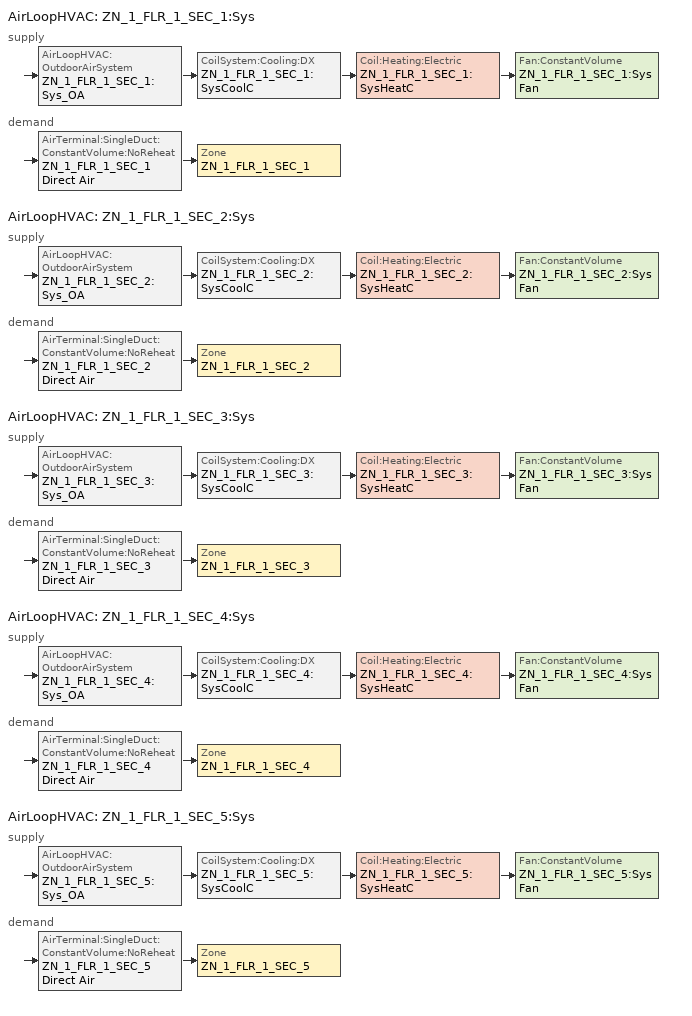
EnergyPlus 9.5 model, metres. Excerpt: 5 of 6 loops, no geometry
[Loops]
AirLoopHVAC 'ZN_1_FLR_1_SEC_1:Sys'
 supply: AirLoopHVAC:OutdoorAirSystem 'ZN_1_FLR_1_SEC_1:Sys_OA' > CoilSystem:Cooling:DX 'ZN_1_FLR_1_SEC_1:SysCoolC' > Coil:Heating:Electric 'ZN_1_FLR_1_SEC_1:SysHeatC' > Fan:ConstantVolume 'ZN_1_FLR_1_SEC_1:Sys Fan'
 demand: AirTerminal:SingleDuct:ConstantVolume:NoReheat 'ZN_1_FLR_1_SEC_1 Direct Air' > Zone 'ZN_1_FLR_1_SEC_1'
AirLoopHVAC 'ZN_1_FLR_1_SEC_2:Sys'
 supply: AirLoopHVAC:OutdoorAirSystem 'ZN_1_FLR_1_SEC_2:Sys_OA' > CoilSystem:Cooling:DX 'ZN_1_FLR_1_SEC_2:SysCoolC' > Coil:Heating:Electric 'ZN_1_FLR_1_SEC_2:SysHeatC' > Fan:ConstantVolume 'ZN_1_FLR_1_SEC_2:Sys Fan'
 demand: AirTerminal:SingleDuct:ConstantVolume:NoReheat 'ZN_1_FLR_1_SEC_2 Direct Air' > Zone 'ZN_1_FLR_1_SEC_2'
AirLoopHVAC 'ZN_1_FLR_1_SEC_3:Sys'
 supply: AirLoopHVAC:OutdoorAirSystem 'ZN_1_FLR_1_SEC_3:Sys_OA' > CoilSystem:Cooling:DX 'ZN_1_FLR_1_SEC_3:SysCoolC' > Coil:Heating:Electric 'ZN_1_FLR_1_SEC_3:SysHeatC' > Fan:ConstantVolume 'ZN_1_FLR_1_SEC_3:Sys Fan'
 demand: AirTerminal:SingleDuct:ConstantVolume:NoReheat 'ZN_1_FLR_1_SEC_3 Direct Air' > Zone 'ZN_1_FLR_1_SEC_3'
AirLoopHVAC 'ZN_1_FLR_1_SEC_4:Sys'
 supply: AirLoopHVAC:OutdoorAirSystem 'ZN_1_FLR_1_SEC_4:Sys_OA' > CoilSystem:Cooling:DX 'ZN_1_FLR_1_SEC_4:SysCoolC' > Coil:Heating:Electric 'ZN_1_FLR_1_SEC_4:SysHeatC' > Fan:ConstantVolume 'ZN_1_FLR_1_SEC_4:Sys Fan'
 demand: AirTerminal:SingleDuct:ConstantVolume:NoReheat 'ZN_1_FLR_1_SEC_4 Direct Air' > Zone 'ZN_1_FLR_1_SEC_4'
AirLoopHVAC 'ZN_1_FLR_1_SEC_5:Sys'
 supply: AirLoopHVAC:OutdoorAirSystem 'ZN_1_FLR_1_SEC_5:Sys_OA' > CoilSystem:Cooling:DX 'ZN_1_FLR_1_SEC_5:SysCoolC' > Coil:Heating:Electric 'ZN_1_FLR_1_SEC_5:SysHeatC' > Fan:ConstantVolume 'ZN_1_FLR_1_SEC_5:Sys Fan'
 demand: AirTerminal:SingleDuct:ConstantVolume:NoReheat 'ZN_1_FLR_1_SEC_5 Direct Air' > Zone 'ZN_1_FLR_1_SEC_5'
[ComponentCost:LineItem] Line Item Type=LIGHTS; Cost per Unit of Output Capacity {$/kW}=1
Name | Item
LIGHTING EQUIP:ZN_1_FLR_1_SEC_1 | ZN_1_FLR_1_SEC_1
LIGHTING EQUIP:ZN_1_FLR_1_SEC_2 | ZN_1_FLR_1_SEC_2
LIGHTING EQUIP:ZN_1_FLR_1_SEC_3 | ZN_1_FLR_1_SEC_3
LIGHTING EQUIP:ZN_1_FLR_1_SEC_4 | ZN_1_FLR_1_SEC_4
LIGHTING EQUIP:ZN_1_FLR_1_SEC_5 | ZN_1_FLR_1_SEC_5
[Sizing:Zone] Zone Cooling Design Supply Air Temperature Input Method=SupplyAirTemperature; Zone Cooling Design Supply Air Temperature {C}=14; Zone Heating Design Supply Air Temperature Input Method=SupplyAirTemperature; Zone Heating Design Supply Air Temperature {C}=50; Zone Cooling Design Supply Air Humidity Ratio {kgWater/kgDryAir}=0.0085; Zone Heating Design Supply Air Humidity Ratio {kgWater/kgDryAir}=0.008; Zone Heating Sizing Factor=0; Zone Cooling Sizing Factor=0; Cooling Design Air Flow Method=DesignDay; Cooling Design Air Flow Rate {m3/s}=0; Cooling Minimum Air Flow {m3/s}=0; Cooling Minimum Air Flow Fraction=0; Heating Design Air Flow Method=DesignDay; Heating Design Air Flow Rate {m3/s}=0; Account for Dedicated Outdoor Air System=No; Dedicated Outdoor Air System Control Strategy=NeutralSupplyAir; Dedicated Outdoor Air Low Setpoint Temperature for Design {C}=autosize; Dedicated Outdoor Air High Setpoint Temperature for Design {C}=autosize
Name | Design Specification Outdoor Air Object
ZN_1_FLR_1_SEC_1 | SZ DSOA ZN_1_FLR_1_SEC_1
ZN_1_FLR_1_SEC_2 | SZ DSOA ZN_1_FLR_1_SEC_2
ZN_1_FLR_1_SEC_3 | SZ DSOA ZN_1_FLR_1_SEC_3
ZN_1_FLR_1_SEC_4 | SZ DSOA ZN_1_FLR_1_SEC_4
ZN_1_FLR_1_SEC_5 | SZ DSOA ZN_1_FLR_1_SEC_5
[DesignSpecification:OutdoorAir] Outdoor Air Method=FLOW/ZONE; Outdoor Air Flow per Zone Floor Area {m3/s-m2}=0
Name | Outdoor Air Flow per Zone {m3/s}
SZ DSOA ZN_1_FLR_1_SEC_1; SZ DSOA ZN_1_FLR_1_SEC_3 | 0.0737046
SZ DSOA ZN_1_FLR_1_SEC_2; SZ DSOA ZN_1_FLR_1_SEC_4 | 0.0573162
SZ DSOA ZN_1_FLR_1_SEC_5 | 0.10412
[ZoneControl:Thermostat] Control Type Schedule=Dual Zone Control Type Sched
Name | Zone or ZoneList | Control 1
ZN_1_FLR_1_SEC_1 Thermostat | ZN_1_FLR_1_SEC_1 | ZN_1_FLR_1_SEC_1 DualSPSched
ZN_1_FLR_1_SEC_2 Thermostat | ZN_1_FLR_1_SEC_2 | ZN_1_FLR_1_SEC_2 DualSPSched
ZN_1_FLR_1_SEC_3 Thermostat | ZN_1_FLR_1_SEC_3 | ZN_1_FLR_1_SEC_3 DualSPSched
ZN_1_FLR_1_SEC_4 Thermostat | ZN_1_FLR_1_SEC_4 | ZN_1_FLR_1_SEC_4 DualSPSched
ZN_1_FLR_1_SEC_5 Thermostat | ZN_1_FLR_1_SEC_5 | ZN_1_FLR_1_SEC_5 DualSPSched
[ThermostatSetpoint:DualSetpoint] Heating Setpoint Temperature Schedule=HtgSetP_Sch; Cooling Setpoint Temperature Schedule=ClgSetP_Sch
ZN_1_FLR_1_SEC_1 DualSPSched; ZN_1_FLR_1_SEC_2 DualSPSched; ZN_1_FLR_1_SEC_3 DualSPSched; ZN_1_FLR_1_SEC_4 DualSPSched; ZN_1_FLR_1_SEC_5 DualSPSched
[Zone equipment]
ZN_1_FLR_1_SEC_1: ZN_1_FLR_1_SEC_1 Direct Air
ZN_1_FLR_1_SEC_2: ZN_1_FLR_1_SEC_2 Direct Air
ZN_1_FLR_1_SEC_3: ZN_1_FLR_1_SEC_3 Direct Air
ZN_1_FLR_1_SEC_4: ZN_1_FLR_1_SEC_4 Direct Air
ZN_1_FLR_1_SEC_5: ZN_1_FLR_1_SEC_5 Direct Air
[AirTerminal:SingleDuct:ConstantVolume:NoReheat] Availability Schedule=ALWAYS_ON; Maximum Air Flow Rate {m3/s}=AUTOSIZE
ZN_1_FLR_1_SEC_1 Direct Air; ZN_1_FLR_1_SEC_2 Direct Air; ZN_1_FLR_1_SEC_3 Direct Air; ZN_1_FLR_1_SEC_4 Direct Air; ZN_1_FLR_1_SEC_5 Direct Air
[SetpointManager:SingleZone:Reheat] Control Variable=Temperature; Minimum Supply Air Temperature {C}=13; Maximum Supply Air Temperature {C}=40
Name | Control Zone | Setpoint Node or NodeList
SupAirTemp MngrZN_1_FLR_1_SEC_1 | ZN_1_FLR_1_SEC_1 | ZN_1_FLR_1_SEC_1:Sys Supply Equipment Outlet Node
SupAirTemp MngrZN_1_FLR_1_SEC_2 | ZN_1_FLR_1_SEC_2 | ZN_1_FLR_1_SEC_2:Sys Supply Equipment Outlet Node
SupAirTemp MngrZN_1_FLR_1_SEC_3 | ZN_1_FLR_1_SEC_3 | ZN_1_FLR_1_SEC_3:Sys Supply Equipment Outlet Node
SupAirTemp MngrZN_1_FLR_1_SEC_4 | ZN_1_FLR_1_SEC_4 | ZN_1_FLR_1_SEC_4:Sys Supply Equipment Outlet Node
SupAirTemp MngrZN_1_FLR_1_SEC_5 | ZN_1_FLR_1_SEC_5 | ZN_1_FLR_1_SEC_5:Sys Supply Equipment Outlet Node
[AirLoopHVAC] Design Supply Air Flow Rate {m3/s}=AUTOSIZE
ZN_1_FLR_1_SEC_1:Sys; ZN_1_FLR_1_SEC_2:Sys; ZN_1_FLR_1_SEC_3:Sys; ZN_1_FLR_1_SEC_4:Sys; ZN_1_FLR_1_SEC_5:Sys
[Sizing:System] Type of Load to Size On=SENSIBLE; Design Outdoor Air Flow Rate {m3/s}=AUTOSIZE; Central Heating Maximum System Air Flow Ratio=0.3; Preheat Design Temperature {C}=7; Preheat Design Humidity Ratio {kgWater/kgDryAir}=.008; Precool Design Temperature {C}=11; Precool Design Humidity Ratio {kgWater/kgDryAir}=.008; Central Cooling Design Supply Air Temperature {C}=12.8; Central Heating Design Supply Air Temperature {C}=40; Type of Zone Sum to Use=NONCOINCIDENT; 100% Outdoor Air in Cooling=NO; 100% Outdoor Air in Heating=NO; Central Cooling Design Supply Air Humidity Ratio {kgWater/kgDryAir}=0.0085; Central Heating Design Supply Air Humidity Ratio {kgWater/kgDryAir}=0.008; Cooling Supply Air Flow Rate Method=DesignDay; Cooling Supply Air Flow Rate {m3/s}=0; Heating Supply Air Flow Rate Method=DesignDay; Heating Supply Air Flow Rate {m3/s}=0; Zone Maximum Outdoor Air Fraction=1; Cooling Design Capacity Method=CoolingDesignCapacity; Cooling Design Capacity {W}=autosize; Heating Design Capacity Method=HeatingDesignCapacity; Heating Design Capacity {W}=autosize; Central Cooling Capacity Control Method=VAV
ZN_1_FLR_1_SEC_1:Sys; ZN_1_FLR_1_SEC_2:Sys; ZN_1_FLR_1_SEC_3:Sys; ZN_1_FLR_1_SEC_4:Sys; ZN_1_FLR_1_SEC_5:Sys
[SetpointManager:MixedAir] Control Variable=Temperature
Name | Setpoint Node or NodeList
ZN_1_FLR_1_SEC_1:Sys_OAMixed Air Temp Manager | ZN_1_FLR_1_SEC_1:Sys_OA-ZN_1_FLR_1_SEC_1:SysCoolCNode
ZN_1_FLR_1_SEC_2:Sys_OAMixed Air Temp Manager | ZN_1_FLR_1_SEC_2:Sys_OA-ZN_1_FLR_1_SEC_2:SysCoolCNode
ZN_1_FLR_1_SEC_3:Sys_OAMixed Air Temp Manager | ZN_1_FLR_1_SEC_3:Sys_OA-ZN_1_FLR_1_SEC_3:SysCoolCNode
ZN_1_FLR_1_SEC_4:Sys_OAMixed Air Temp Manager | ZN_1_FLR_1_SEC_4:Sys_OA-ZN_1_FLR_1_SEC_4:SysCoolCNode
ZN_1_FLR_1_SEC_5:Sys_OAMixed Air Temp Manager | ZN_1_FLR_1_SEC_5:Sys_OA-ZN_1_FLR_1_SEC_5:SysCoolCNode
[Controller:OutdoorAir] Minimum Outdoor Air Flow Rate {m3/s}=AUTOSIZE; Maximum Outdoor Air Flow Rate {m3/s}=AUTOSIZE; Economizer Control Type=NoEconomizer; Economizer Control Action Type=ModulateFlow; Economizer Maximum Limit Dry-Bulb Temperature {C}=19; Economizer Maximum Limit Enthalpy {J/kg}=32000; Lockout Type=NoLockout; Minimum Limit Type=FixedMinimum; Minimum Outdoor Air Schedule=MinOA_Sched
ControllerZN_1_FLR_1_SEC_1:Sys_OA; ControllerZN_1_FLR_1_SEC_2:Sys_OA; ControllerZN_1_FLR_1_SEC_3:Sys_OA; ControllerZN_1_FLR_1_SEC_4:Sys_OA; ControllerZN_1_FLR_1_SEC_5:Sys_OA
[CoilSystem:Cooling:DX] Availability Schedule=ALWAYS_ON
Name | Cooling Coil
ZN_1_FLR_1_SEC_1:SysCoolC | ZN_1_FLR_1_SEC_1:SysCoolC DXCoil
ZN_1_FLR_1_SEC_2:SysCoolC | ZN_1_FLR_1_SEC_2:SysCoolC DXCoil
ZN_1_FLR_1_SEC_3:SysCoolC | ZN_1_FLR_1_SEC_3:SysCoolC DXCoil
ZN_1_FLR_1_SEC_4:SysCoolC | ZN_1_FLR_1_SEC_4:SysCoolC DXCoil
ZN_1_FLR_1_SEC_5:SysCoolC | ZN_1_FLR_1_SEC_5:SysCoolC DXCoil
[Coil:Cooling:DX:SingleSpeed] Availability Schedule=ALWAYS_ON; Gross Rated Total Cooling Capacity {W}=AUTOSIZE; Gross Rated Sensible Heat Ratio=AUTOSIZE; Gross Rated Cooling COP {W/W}=2.7835; Rated Air Flow Rate {m3/s}=AUTOSIZE
Name | Total Cooling Capacity Function of Temperature Curve | Total Cooling Capacity Function of Flow Fraction Curve | Energy Input Ratio Function of Temperature Curve | Energy Input Ratio Function of Flow Fraction Curve | Part Load Fraction Correlation Curve
ZN_1_FLR_1_SEC_1:SysCoolC DXCoil | ZN_1_FLR_1_SEC_1:SysCoolCCarrier48TM014_12tons_CapFT | ZN_1_FLR_1_SEC_1:SysCoolCCarrier48TM014_12tons_FFF | ZN_1_FLR_1_SEC_1:SysCoolCCarrier48TM014_12tons_EIRFT | ZN_1_FLR_1_SEC_1:SysCoolCCarrier48TM014_12tons_EIRFFF | ZN_1_FLR_1_SEC_1:SysCoolCIEA_HVAC_BESTEST_9ton-PLR
ZN_1_FLR_1_SEC_2:SysCoolC DXCoil | ZN_1_FLR_1_SEC_2:SysCoolCCarrier48TM014_12tons_CapFT | ZN_1_FLR_1_SEC_2:SysCoolCCarrier48TM014_12tons_FFF | ZN_1_FLR_1_SEC_2:SysCoolCCarrier48TM014_12tons_EIRFT | ZN_1_FLR_1_SEC_2:SysCoolCCarrier48TM014_12tons_EIRFFF | ZN_1_FLR_1_SEC_2:SysCoolCIEA_HVAC_BESTEST_9ton-PLR
ZN_1_FLR_1_SEC_3:SysCoolC DXCoil | ZN_1_FLR_1_SEC_3:SysCoolCCarrier48TM014_12tons_CapFT | ZN_1_FLR_1_SEC_3:SysCoolCCarrier48TM014_12tons_FFF | ZN_1_FLR_1_SEC_3:SysCoolCCarrier48TM014_12tons_EIRFT | ZN_1_FLR_1_SEC_3:SysCoolCCarrier48TM014_12tons_EIRFFF | ZN_1_FLR_1_SEC_3:SysCoolCIEA_HVAC_BESTEST_9ton-PLR
ZN_1_FLR_1_SEC_4:SysCoolC DXCoil | ZN_1_FLR_1_SEC_4:SysCoolCCarrier48TM014_12tons_CapFT | ZN_1_FLR_1_SEC_4:SysCoolCCarrier48TM014_12tons_FFF | ZN_1_FLR_1_SEC_4:SysCoolCCarrier48TM014_12tons_EIRFT | ZN_1_FLR_1_SEC_4:SysCoolCCarrier48TM014_12tons_EIRFFF | ZN_1_FLR_1_SEC_4:SysCoolCIEA_HVAC_BESTEST_9ton-PLR
ZN_1_FLR_1_SEC_5:SysCoolC DXCoil | ZN_1_FLR_1_SEC_5:SysCoolCCarrier48TM014_12tons_CapFT | ZN_1_FLR_1_SEC_5:SysCoolCCarrier48TM014_12tons_FFF | ZN_1_FLR_1_SEC_5:SysCoolCCarrier48TM014_12tons_EIRFT | ZN_1_FLR_1_SEC_5:SysCoolCCarrier48TM014_12tons_EIRFFF | ZN_1_FLR_1_SEC_5:SysCoolCIEA_HVAC_BESTEST_9ton-PLR
[Coil:Heating:Electric] Availability Schedule=ALWAYS_ON; Efficiency=1; Nominal Capacity {W}=AUTOSIZE
ZN_1_FLR_1_SEC_1:SysHeatC; ZN_1_FLR_1_SEC_2:SysHeatC; ZN_1_FLR_1_SEC_3:SysHeatC; ZN_1_FLR_1_SEC_4:SysHeatC; ZN_1_FLR_1_SEC_5:SysHeatC
[Fan:ConstantVolume] Availability Schedule=HVACOperationSchd; Fan Total Efficiency=0.55; Pressure Rise {Pa}=500; Maximum Flow Rate {m3/s}=AUTOSIZE; Motor Efficiency=0.85; Motor In Airstream Fraction=1
ZN_1_FLR_1_SEC_1:Sys Fan; ZN_1_FLR_1_SEC_2:Sys Fan; ZN_1_FLR_1_SEC_3:Sys Fan; ZN_1_FLR_1_SEC_4:Sys Fan; ZN_1_FLR_1_SEC_5:Sys Fan
[Schedule:Compact]
ALWAYS_ON; MinOA_Sched: Through: 12/31, For: AllDays, Until: 24:00, 1
Dual Zone Control Type Sched: Through: 12/31, For: AllDays, Until: 24:00, 4
HVACOperationSchd: Through: 12/31, For: Weekdays SummerDesignDay, Until: 10:00, 0, Until: 19:00, 1, Until: 24:00, 0, For: WeekEnds WinterDesignDay Holidays AllOtherDays, Until: 24:00, 0
HTGSETP_SCH: Through: 12/31, For: SummerDesignDay, Until: 24:00, 13, For: WinterDesignDay, Until: 24:00, 21, For: Weekdays, Until: 10:00, 13, Until: 19:00, 21, Until: 24:00, 13, For: WeekEnds Holidays AllOtherDays, Until: 24:00, 13
CLGSETP_SCH: Through: 12/31, For: SummerDesignDay, Until: 24:00, 24, For: WinterDesignDay, Until: 24:00, 33, For: WeekEnds, Until: 24:00, 33, For: Weekdays Holidays AllOtherDays, Until: 10:00, 33, Until: 19:00, 24, Until: 24:00, 33
[Curve:Biquadratic] Minimum Value of x=16.5556; Maximum Value of x=22.1111; Minimum Value of y=18; Maximum Value of y=47.66; Input Unit Type for X=Temperature; Input Unit Type for Y=Temperature; Output Unit Type=Dimensionless
Name | Coefficient1 Constant | Coefficient2 x | Coefficient3 x**2 | Coefficient4 y | Coefficient5 y**2 | Coefficient6 x*y
ZN_1_FLR_1_SEC_1:SysCoolCCarrier48TM014_12tons_CapFT; ZN_1_FLR_1_SEC_2:SysCoolCCarrier48TM014_12tons_CapFT; ZN_1_FLR_1_SEC_3:SysCoolCCarrier48TM014_12tons_CapFT; ZN_1_FLR_1_SEC_4:SysCoolCCarrier48TM014_12tons_CapFT; ZN_1_FLR_1_SEC_5:SysCoolCCarrier48TM014_12tons_CapFT | 1.39072 | -0.0529058 | 0.0018423 | 0.00058267 | -0.000186814 | 0.000265159
ZN_1_FLR_1_SEC_1:SysCoolCCarrier48TM014_12tons_EIRFT; ZN_1_FLR_1_SEC_2:SysCoolCCarrier48TM014_12tons_EIRFT; ZN_1_FLR_1_SEC_3:SysCoolCCarrier48TM014_12tons_EIRFT; ZN_1_FLR_1_SEC_4:SysCoolCCarrier48TM014_12tons_EIRFT; ZN_1_FLR_1_SEC_5:SysCoolCCarrier48TM014_12tons_EIRFT | -0.536161 | 0.105138 | -0.00172659 | 0.0149848 | 0.000659948 | -0.0017385
[Curve:Quadratic]
Name | Coefficient1 Constant | Coefficient2 x | Coefficient3 x**2 | Minimum Value of x | Maximum Value of x
ZN_1_FLR_1_SEC_1:SysCoolCCarrier48TM014_12tons_FFF; ZN_1_FLR_1_SEC_2:SysCoolCCarrier48TM014_12tons_FFF; ZN_1_FLR_1_SEC_3:SysCoolCCarrier48TM014_12tons_FFF; ZN_1_FLR_1_SEC_4:SysCoolCCarrier48TM014_12tons_FFF; ZN_1_FLR_1_SEC_5:SysCoolCCarrier48TM014_12tons_FFF | 0.718954 | 0.435436 | -0.154193 | 0.75 | 1.25
ZN_1_FLR_1_SEC_1:SysCoolCCarrier48TM014_12tons_EIRFFF; ZN_1_FLR_1_SEC_2:SysCoolCCarrier48TM014_12tons_EIRFFF; ZN_1_FLR_1_SEC_3:SysCoolCCarrier48TM014_12tons_EIRFFF; ZN_1_FLR_1_SEC_4:SysCoolCCarrier48TM014_12tons_EIRFFF; ZN_1_FLR_1_SEC_5:SysCoolCCarrier48TM014_12tons_EIRFFF | 1.19525 | -0.306138 | 0.110973 | 0.75 | 1.25
ZN_1_FLR_1_SEC_1:SysCoolCIEA_HVAC_BESTEST_9ton-PLR; ZN_1_FLR_1_SEC_2:SysCoolCIEA_HVAC_BESTEST_9ton-PLR; ZN_1_FLR_1_SEC_3:SysCoolCIEA_HVAC_BESTEST_9ton-PLR; ZN_1_FLR_1_SEC_4:SysCoolCIEA_HVAC_BESTEST_9ton-PLR; ZN_1_FLR_1_SEC_5:SysCoolCIEA_HVAC_BESTEST_9ton-PLR | 0.771 | 0.229 | 0 | 0 | 1
